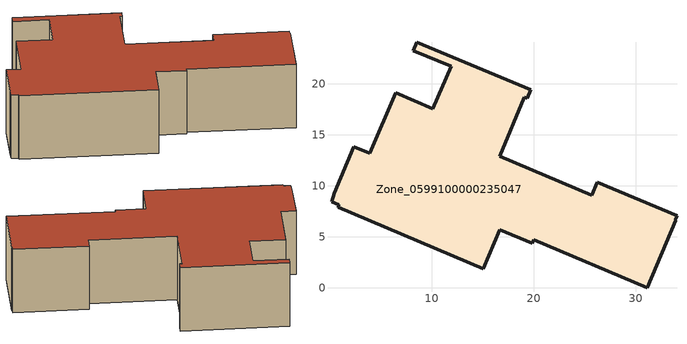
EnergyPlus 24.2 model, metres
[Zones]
Zone_0599100000235047
 floor ground (C_G): 0.43,9.27 2.33,13.83 3.9,13.18 6.43,19.11 10.1,17.55 11.87,21.71 8.18,23.25 8.53,24.08 19.69,19.42 19.34,18.59 19.07,18.71 16.63,12.92 25.68,9.09 26.22,10.34 34.05,7.04 33.87,6.65 33.94,6.62 31.13,0 19.97,4.69 19.83,4.36 16.65,5.7 15.04,1.87 0.81,7.9 0.85,8.13 0.14,8.41 z0
 wall outside (C_F): 19.07,18.71 19.34,18.59 19.69,19.42 8.53,24.08 8.18,23.25 11.87,21.71 10.1,17.55 6.43,19.11 3.9,13.18 2.33,13.83 0.43,9.27 0.14,8.41 0.85,8.13 0.81,7.9 15.04,1.87 16.65,5.7 19.83,4.36 19.97,4.69 31.13,0 33.94,6.62 33.87,6.65 34.05,7.04 26.22,10.34 25.68,9.09 16.63,12.92 19.07,18.71 z0:7.95
 roof outside (C_R): 2.33,13.83 0.43,9.27 0.14,8.41 0.85,8.13 0.81,7.9 15.04,1.87 16.65,5.7 19.83,4.36 19.97,4.69 31.13,0 33.94,6.62 33.87,6.65 34.05,7.04 26.22,10.34 25.68,9.09 16.63,12.92 19.07,18.71 19.34,18.59 19.69,19.42 8.53,24.08 8.18,23.25 11.87,21.71 10.1,17.55 6.43,19.11 3.9,13.18 z7.95
[BUILDING]
Pand.0599100000235047: North Axis=0; Terrain=City; Loads Convergence Tolerance Value=0.04; Temperature Convergence Tolerance Value=0.4; Solar Distribution=FullExterior; Maximum Number of Warmup Days=25; Minimum Number of Warmup Days=1
[Site:Location]
Rotterdam.The.Hague.AP_ZH_NLD Design_Conditions: Latitude=51.96; Longitude=4.45; Time Zone=1; Elevation=-4.5
[SITE:GROUNDTEMPERATURE:BUILDINGSURFACE]
18, 18, 18, 18, 18, 18, 18, 18, 18, 18, 18, 18
[MATERIAL] Thermal Absorptance=0.9; Solar Absorptance=0.7; Visible Absorptance=0.7
Name | Roughness | Thickness | Conductivity | Density | Specific Heat
G.D.1965 | MediumSmooth | 0.15 | 1 | 540 | 1210
F.D.1965 | Rough | 0.3 | 0.857143 | 1920 | 840
R.D.1965 | MediumRough | 0.2 | 0.08 | 1500 | 1000
[CONSTRUCTION]
C_G: G.D.1965
C_F: F.D.1965
C_R: R.D.1965
[ZONE]
Zone_0599100000235047: Type=1; Multiplier=1; Ceiling Height=Autocalculate; Volume=Autocalculate; Floor Area=autocalculate; Part of Total Floor Area=Yes
[ZONEINFILTRATION:DESIGNFLOWRATE]
Infil_Zone_0599100000235047: Zone or ZoneList or Space or SpaceList=Zone_0599100000235047; Schedule=AlwaysOn; Design Flow Rate Calculation Method=Flow/Area; Flow Rate per Floor Area=0.0042; Constant Term Coefficient=1; Temperature Term Coefficient=0; Velocity Term Coefficient=0; Velocity Squared Term Coefficient=0
[HVACTEMPLATE:ZONE:IDEALLOADSAIRSYSTEM]
Zone_0599100000235047: Maximum Heating Supply Air Temperature=50; Minimum Cooling Supply Air Temperature=13; Maximum Heating Supply Air Humidity Ratio=0.0156; Minimum Cooling Supply Air Humidity Ratio=0.0077; Heating Limit=NoLimit; Cooling Limit=NoLimit; Dehumidification Control Type=ConstantSensibleHeatRatio; Cooling Sensible Heat Ratio=0.7; Dehumidification Setpoint=60; Humidification Control Type=None; Humidification Setpoint=30; Outdoor Air Method=None; Outdoor Air Flow Rate per Person=0.00944; Outdoor Air Flow Rate per Zone Floor Area=0; Outdoor Air Flow Rate per Zone=0; Demand Controlled Ventilation Type=None; Outdoor Air Economizer Type=NoEconomizer; Heat Recovery Type=None; Sensible Heat Recovery Effectiveness=0.7; Latent Heat Recovery Effectiveness=0.65
[ZONECONTROL:THERMOSTAT]
ThermostatControl_Zone_0599100000235047: Zone or ZoneList=Zone_0599100000235047; Control Type Schedule=DualSetpointControlType; Control 1=Thermostat_Zone_0599100000235047; Temperature Difference Between Cutout And Setpoint=0
[THERMOSTATSETPOINT:DUALSETPOINT]
Thermostat_Zone_0599100000235047: Heating Setpoint Temperature Schedule=HeatingSetpoint_Zone_0599100000235047; Cooling Setpoint Temperature Schedule=CoolingSetpoint_Zone_0599100000235047
[SCHEDULE:COMPACT]
HeatingSetpoint_Zone_0599100000235047: Through: 12/31, For: AllDays, Until: 24:00, 21
CoolingSetpoint_Zone_0599100000235047: Through: 12/31, For: AllDays, Until: 24:00, 24
DualSetpointControlType: Through: 12/31, For: AllDays, Until: 24:00, 4
AlwaysOn: Through: 12/31, For: AllDays, Until: 24:00, 1
